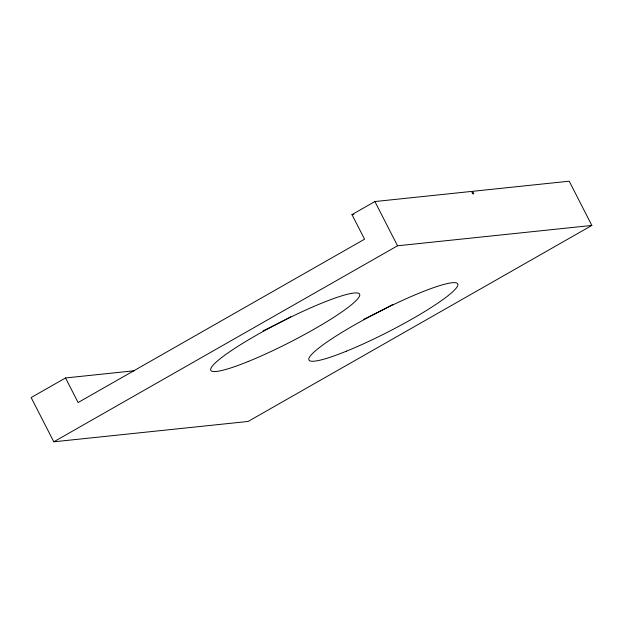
<?xml version="1.0" encoding="UTF-8"?>
<svg xmlns="http://www.w3.org/2000/svg" width="623" height="623" viewBox="0 0 623 623"><rect width="100%" height="100%" fill="white"/><g stroke="black" fill="none" stroke-linecap="round" stroke-linejoin="round"><path stroke-width="0.93" d="M65.524 377.959L31.15 397.56L53.788 441.8L248.11 421.452L591.85 225.44L569.212 181.2L472.53 191.323L473.792 193.784L472.826 193.885L471.572 191.425L374.89 201.548L351.972 214.616L364.556 239.193L78.101 402.536L65.524 377.959L134.552 370.732M53.788 441.8L397.529 245.789L591.85 225.44M351.972 214.616L353.911 214.413M374.89 201.548L397.529 245.789M290.848 316.819A83.568 11.05 -27.1 0 1 265.772 329.544M264.9 329.964A83.568 11.05 -27.1 0 1 263.14 330.797M392.918 304.406A83.568 11.05 -27.1 0 1 363.894 319.272M346.365 351.208A83.568 11.05 -27.1 0 0 457.897 284.571A83.568 11.05 -27.1 0 0 345.749 330.065A83.568 11.05 -27.1 0 0 346.365 351.208M248.242 361.488A83.568 11.05 -27.1 0 0 359.775 294.85A83.568 11.05 -27.1 0 0 247.635 340.337A83.568 11.05 -27.1 0 0 248.242 361.488"/></g></svg>
